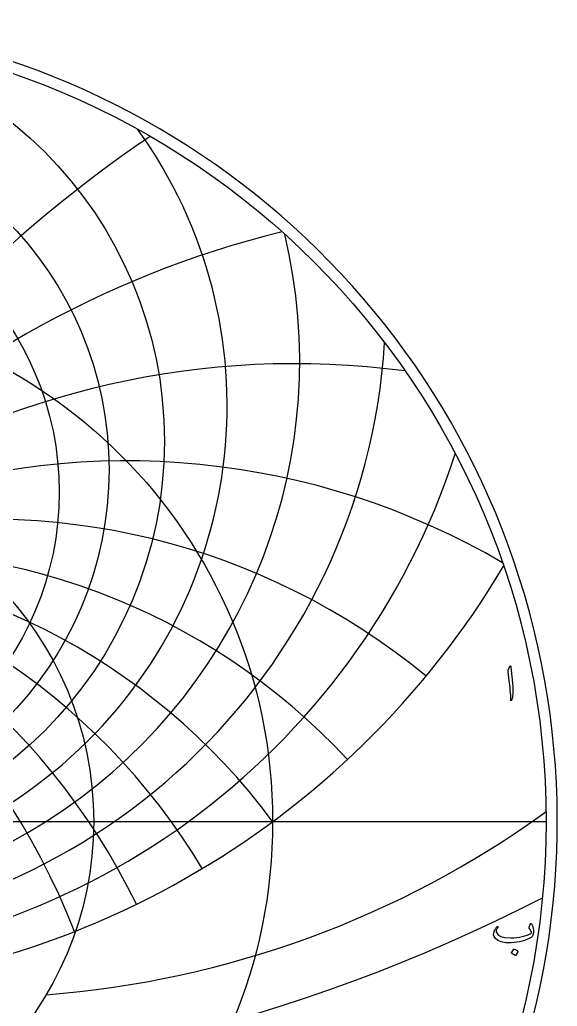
# Model space of a CAD drawing. Header units: millimetres. Extents: x -62 to 62, y -62 to 63.
# Drawn here: x 20.4 to 61.6, y -14.2 to 61.6 of the extents above; entities that cross this region are included whole.
import ezdxf

# ---------------------------------------------------------------- set-up
doc = ezdxf.new("R2010")
doc.units = ezdxf.units.MM
for name, color, linetype in [('CUT_OUTER', 1, 'Continuous'), ('ENGRAVE', 7, 'Continuous'), ('ENGRAVE_FINE', 8, 'Continuous'), ('TEXT', 5, 'Continuous')]:
    doc.layers.add(name, color=color, linetype=linetype)

msp = doc.modelspace()

# ---------------------------------------------------------------- linework, layer by layer
at = {"layer": 'CUT_OUTER'}
msp.add_arc((-0.0002, -0.0002), 61.6124, 137.460696, 87.802279, dxfattribs=at)
at = {"layer": 'ENGRAVE'}
msp.add_lwpolyline([(-60.75, 0), (60.75, 0)], dxfattribs=at)
for centre, radius in [((0, 0), 60.75), ((0, 29.1978), 31.4559), ((0, 27.0304), 27.204), ((0, 25.2908), 23.3807), ((0, 0), 39.7663), ((0, 0), 26.0306)]:
    msp.add_circle(centre, radius, dxfattribs=at)
for centre, radius, start, end in [((0, 31.9166), 36.2718, 144.142935, 35.857065), ((0, 35.3674), 41.8437, 166.542493, 13.457507), ((0, 39.8219), 48.456, 183.613166, 356.386834), ((0, 45.7087), 56.5502, 197.989873, 342.010127), ((0, -29.4255), 49.4694, 36.5, 143.5), ((0, -29.4255), 49.4694, 36.5, 143.5), ((0, 53.7411), 66.854, 210.685518, 329.314482), ((16.5988, 61.9475), 75.4611, 274.394852, 305.804765)]:
    msp.add_arc(centre, radius, start, end, dxfattribs=at)
at = {"layer": 'ENGRAVE_FINE'}
for centre, radius, start, end in [((85.6835, -29.4255), 98.9388, 123.987373, 169.901328), ((85.6835, -29.4255), 98.9388, 123.987373, 169.901328), ((58.9553, -29.4255), 76.9607, 103.881054, 166.312263), ((58.9553, -29.4255), 76.9607, 103.881054, 166.312263), ((41.5097, -29.4255), 64.5777, 82.504572, 162.516737), ((41.5097, -29.4255), 64.5777, 82.504572, 162.516737), ((-28.5612, -29.4255), 57.1223, 21.558132, 120.328322), ((-28.5612, -29.4255), 57.1223, 21.558132, 120.328322), ((28.5612, -29.4255), 57.1223, 59.671678, 158.441868), ((28.5612, -29.4255), 57.1223, 59.671678, 158.441868), ((-18.0054, -29.4255), 52.6442, 26.002788, 129.565451), ((-18.0054, -29.4255), 52.6442, 26.002788, 129.565451), ((18.0054, -29.4255), 52.6442, 50.434549, 153.997212), ((18.0054, -29.4255), 52.6442, 50.434549, 153.997212), ((-8.7228, -29.4255), 50.2325, 30.932848, 137.092193), ((-8.7228, -29.4255), 50.2325, 30.932848, 137.092193), ((8.7228, -29.4255), 50.2325, 42.907807, 149.067152), ((8.7228, -29.4255), 50.2325, 42.907807, 149.067152), ((0, 111.8466), 132.3276, 242.809626, 297.190374)]:
    msp.add_arc(centre, radius, start, end, dxfattribs=at)
at = {"layer": 'TEXT'}
for points in [[(57.9515, 11.8521), (57.9881, 11.923), (58.0176, 11.9479), (58.0399, 11.9268), (58.055, 11.8597), (58.1431, 10.9208), (58.1956, 10.3446), (58.2073, 9.8842), (58.1783, 9.5398), (58.1086, 9.3113), (58.0959, 9.2926), (58.0847, 9.2826), (58.0748, 9.2811), (58.0665, 9.2883), (58.0598, 9.2996), (58.055, 9.3142), (58.0521, 9.3321), (58.0511, 9.3534), (58.0511, 9.5194), (58.0435, 9.6955), (58.0281, 9.8816), (58.0051, 10.0777), (58.0001, 10.129), (57.985, 10.2674), (57.9599, 10.4931), (57.9247, 10.8059), (57.8404, 11.4995), (57.8384, 11.5364), (57.8404, 11.5704), (57.8461, 11.6015), (57.8557, 11.6298)], [(59.6266, -7.8537), (59.6523, -7.886), (59.6759, -7.9217), (59.6974, -7.9608), (59.7166, -8.0032), (59.7338, -8.0487), (59.7487, -8.097), (59.7616, -8.1483), (59.7722, -8.2024), (59.7861, -8.3112), (59.7895, -8.419), (59.7823, -8.5258), (59.7645, -8.6316), (59.7377, -8.726), (59.7032, -8.8022), (59.6611, -8.8601), (59.6113, -8.8999), (59.4532, -8.9835), (59.2855, -9.058), (59.1083, -9.1234), (58.9214, -9.1797), (58.725, -9.2264), (58.5191, -9.263), (58.3035, -9.2896), (58.0784, -9.3061), (57.6563, -9.3018), (57.31, -9.2429), (57.0393, -9.1294), (56.8444, -8.9612), (56.7644, -8.8297), (56.7275, -8.6882), (56.7337, -8.5366), (56.783, -8.3749), (56.7997, -8.34), (56.819, -8.3045), (56.8409, -8.2682), (56.8654, -8.2312), (56.8926, -8.1935), (56.9224, -8.155), (56.9549, -8.1158), (56.99, -8.076), (57.0017, -8.0647), (57.0139, -8.0578), (57.0266, -8.0551), (57.0398, -8.0568), (57.0487, -8.0602), (57.0561, -8.0664), (57.0621, -8.0755), (57.0666, -8.0875), (57.0688, -8.0987), (57.0676, -8.1095), (57.063, -8.1198), (57.0551, -8.1296), (57.0223, -8.1687), (56.9929, -8.2091), (56.9668, -8.2511), (56.944, -8.2944), (56.9284, -8.3358), (56.9201, -8.3758), (56.9189, -8.4144), (56.9248, -8.4515), (57.0446, -8.6683), (57.2697, -8.8204), (57.6003, -8.9078), (58.0362, -8.9306), (58.2758, -8.9213), (58.5042, -8.9013), (58.7213, -8.8706), (58.9272, -8.829), (59.122, -8.7767), (59.3061, -8.7136), (59.4794, -8.6397), (59.6419, -8.555), (59.6261, -8.476), (59.5902, -8.3883), (59.5341, -8.292), (59.458, -8.1871), (59.4556, -8.177), (59.456, -8.1584), (59.4594, -8.1311), (59.4656, -8.0951), (59.4673, -8.0915), (59.4685, -8.0884), (59.4692, -8.0858), (59.4695, -8.0836), (59.4819, -8.0348), (59.5001, -7.9802), (59.5241, -7.9198), (59.5538, -7.8537), (59.5669, -7.8336), (59.5835, -7.8269), (59.6033, -7.8336), (59.6266, -7.8537)], [(58.2891, -9.8043), (58.2939, -9.7995), (58.3006, -9.7967), (58.3092, -9.7957), (58.3198, -9.7967), (58.3943, -9.8268), (58.4645, -9.8637), (58.5303, -9.9073), (58.5919, -9.9576), (58.5979, -9.9653), (58.6005, -9.9729), (58.5998, -9.9806), (58.5957, -9.9883), (58.4156, -10.2795), (58.4089, -10.2865), (58.4003, -10.2881), (58.3897, -10.2845), (58.3773, -10.2757), (58.3665, -10.268), (58.3495, -10.2565), (58.3262, -10.2412), (58.2968, -10.222), (58.2606, -10.199), (58.2173, -10.1722), (58.1667, -10.1416), (58.109, -10.1071), (58.1013, -10.1013), (58.0975, -10.0956), (58.0975, -10.0898), (58.1013, -10.0841)]]:
    msp.add_lwpolyline(points, close=True, dxfattribs=at)

doc.saveas('drawing.dxf')
